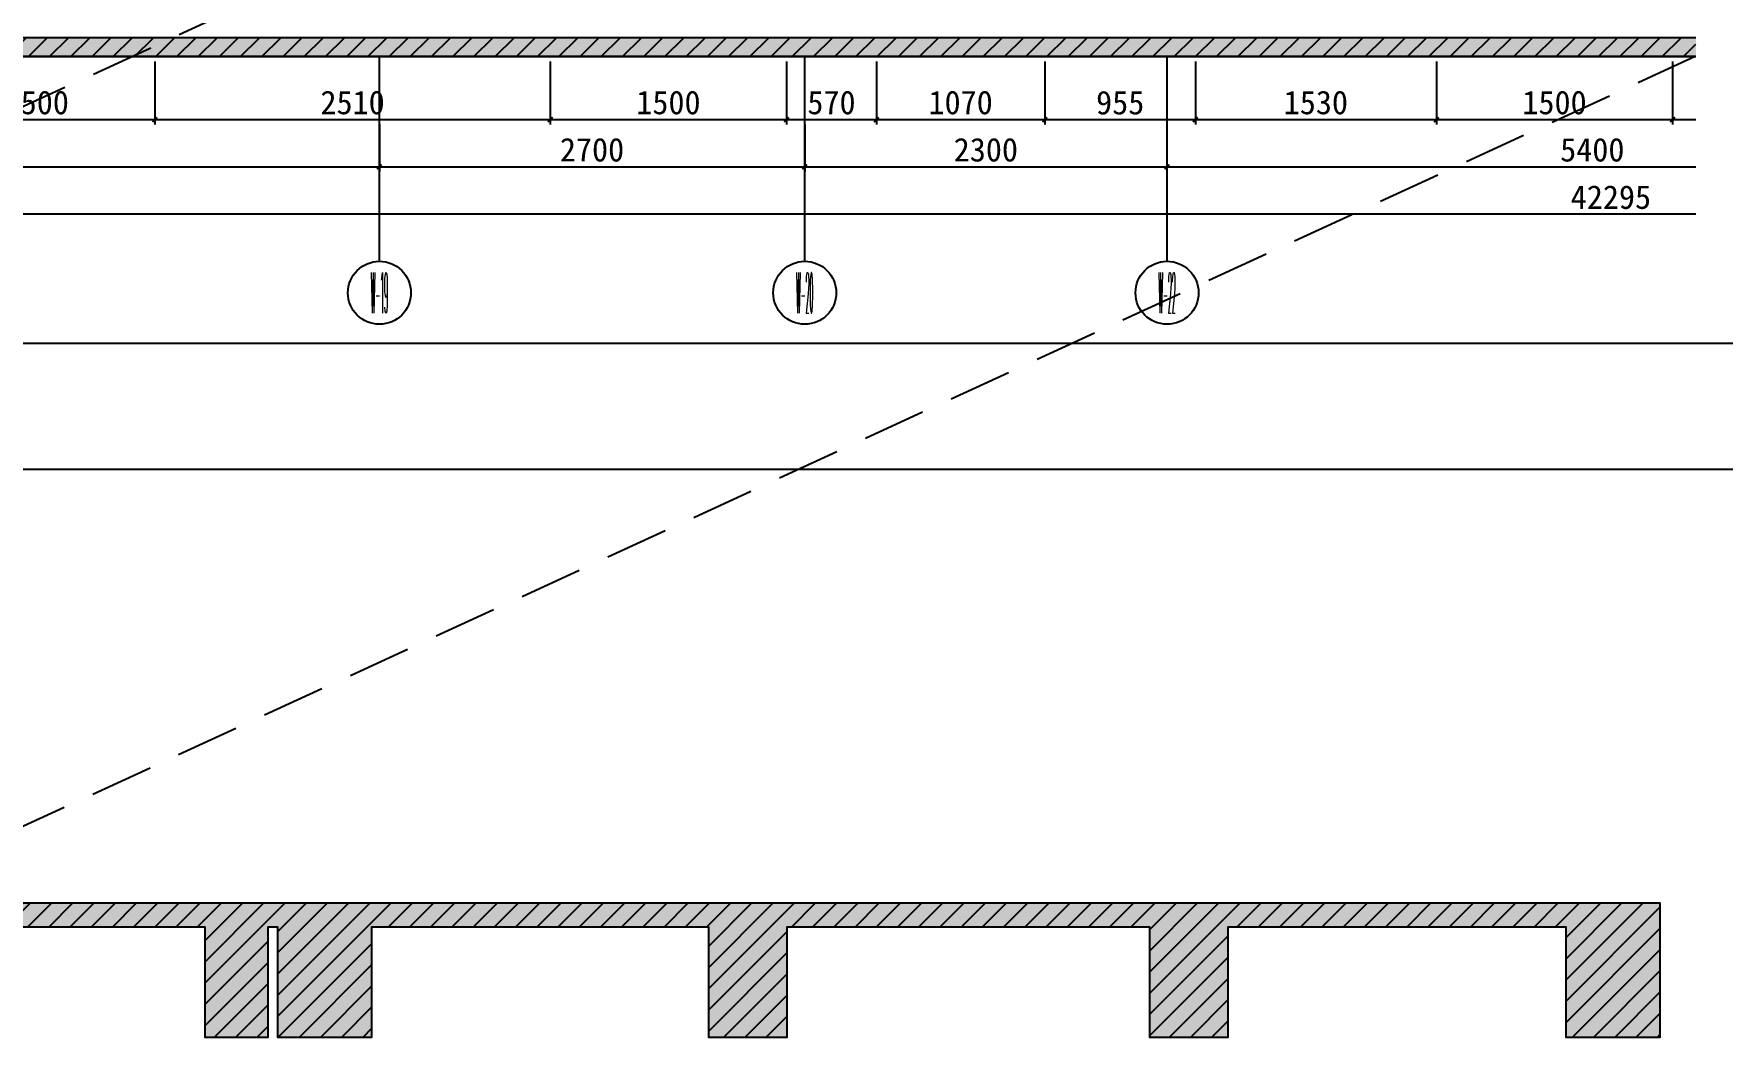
# Model space of a CAD drawing. Header units: millimetres. Extents: x 110215 to 630040, y -488650 to 141897.
# Drawn here: x 205620 to 216339, y 128108 to 134608 of the extents above; entities that cross this region are included whole.
import ezdxf
from ezdxf.enums import TextEntityAlignment as Align
from ezdxf.xclip import XClip

# ---------------------------------------------------------------- set-up
doc = ezdxf.new("R2010")
doc.units = ezdxf.units.MM
doc.header["$LTSCALE"] = 1000
doc.header["$XCLIPFRAME"] = 0
doc.linetypes.add('_DASH', pattern=[0.6, 0.4, -0.2])
doc.layers.get('Defpoints').update_dxf_attribs({"color": 2})
doc.layers.add('0-118标注', color=2, linetype='Continuous')
doc.layers.add('0-140c立面材料填充', color=250, linetype='Continuous')
doc.styles.add('_TCH_AXIS', font='COMPLEX', dxfattribs={"bigfont": 'GBCBIG'})
doc.styles.add('COMPLEX', font='COMPLEX')
doc.styles.add('黑体', font='simhei.ttf')
doc.dimstyles.new('50', dxfattribs={"dimscale": 50, "dimtxt": 3, "dimasz": 0.6, "dimexe": 0.6, "dimexo": 0.6, "dimtad": 1, "dimdec": 0, "dimdsep": 46, "dimtxsty": '黑体', "dimblk1": 'ARCHTICK', "dimblk2": 'ARCHTICK', "dimsah": 1, "dimcen": 0, "dimdle": 1, "dimclrd": 251, "dimclre": 251, "dimclrt": 2, "dimadec": 0, "dimazin": 0, "dimtfac": 1, "dimtdec": 0, "dimtix": 1, "dimtmove": 2, "dimatfit": 3, "dimldrblk": 'DOT', "dimfxl": 0, "dimtolj": 1, "dimtzin": 0, "dimarcsym": 0})

# ---------------------------------------------------------------- blocks, each defined once
blk = doc.blocks.new('_ArchTick')
at = {"color": 0, "linetype": 'ByBlock', "const_width": 0.4}
blk.add_lwpolyline([(-0.5, -0.5), (0.5, 0.5)], dxfattribs=at)
blk = doc.blocks.new('*D650')
at = {"color": 251, "lineweight": -2, "transparency": 16777216}
for p, q in [((201559, 104840), (201559, 104440)), ((203059, 104840), (203059, 104440)), ((201509, 104470), (203109, 104470))]:
    blk.add_line(p, q, dxfattribs=at)
at = {"layer": 'Defpoints', "color": 0, "transparency": 16777216}
for p in [(201559, 104870), (203059, 104870), (203059, 104470)]:
    blk.add_point(p, dxfattribs=at)
at = {"color": 251, "lineweight": -2, "transparency": 16777216, "xscale": 30, "yscale": 30, "zscale": 30, "rotation": 180}
blk.add_blockref('_ArchTick', (201559, 104470), dxfattribs=at)
at = {"color": 251, "lineweight": -2, "transparency": 16777216, "xscale": 30, "yscale": 30, "zscale": 30}
blk.add_blockref('_ArchTick', (203059, 104470), dxfattribs=at)
at = {"color": 2, "transparency": 16777216, "insert": (202309, 104578), "char_height": 150, "attachment_point": 5, "style": '黑体'}
blk.add_mtext('\\A1;1500', dxfattribs=at)
blk = doc.blocks.new('_DOT')
at = {"color": 0, "linetype": 'ByBlock'}
blk.add_line((-0.5, 0), (-1, 0), dxfattribs=at)
at = {"color": 0, "linetype": 'ByBlock', "const_width": 0.5}
blk.add_lwpolyline([(-0.25, 0, 1), (0.25, 0, 1)], format="xyb", close=True, dxfattribs=at)
blk = doc.blocks.new('*D653')
at = {"color": 251, "lineweight": -2, "transparency": 16777216}
for p, q in [((203059, 104840), (203059, 104440)), ((205569, 104840), (205569, 104440)), ((203009, 104470), (205619, 104470))]:
    blk.add_line(p, q, dxfattribs=at)
at = {"layer": 'Defpoints', "color": 0, "transparency": 16777216}
for p in [(203059, 104870), (205569, 104870), (205569, 104470)]:
    blk.add_point(p, dxfattribs=at)
at = {"color": 251, "lineweight": -2, "transparency": 16777216, "xscale": 30, "yscale": 30, "zscale": 30, "rotation": 180}
blk.add_blockref('_ArchTick', (203059, 104470), dxfattribs=at)
at = {"color": 251, "lineweight": -2, "transparency": 16777216, "xscale": 30, "yscale": 30, "zscale": 30}
blk.add_blockref('_ArchTick', (205569, 104470), dxfattribs=at)
at = {"color": 2, "transparency": 16777216, "insert": (204314, 104578), "char_height": 150, "attachment_point": 5, "style": '黑体'}
blk.add_mtext('\\A1;2510', dxfattribs=at)
blk = doc.blocks.new('*D654')
at = {"color": 251, "lineweight": -2, "transparency": 16777216}
for p, q in [((205569, 104840), (205569, 104440)), ((207069, 104840), (207069, 104440)), ((205519, 104470), (207119, 104470))]:
    blk.add_line(p, q, dxfattribs=at)
at = {"layer": 'Defpoints', "color": 0, "transparency": 16777216}
for p in [(205569, 104870), (207069, 104870), (207069, 104470)]:
    blk.add_point(p, dxfattribs=at)
at = {"color": 251, "lineweight": -2, "transparency": 16777216, "xscale": 30, "yscale": 30, "zscale": 30, "rotation": 180}
blk.add_blockref('_ArchTick', (205569, 104470), dxfattribs=at)
at = {"color": 251, "lineweight": -2, "transparency": 16777216, "xscale": 30, "yscale": 30, "zscale": 30}
blk.add_blockref('_ArchTick', (207069, 104470), dxfattribs=at)
at = {"color": 2, "transparency": 16777216, "insert": (206319, 104578), "char_height": 150, "attachment_point": 5, "style": '黑体'}
blk.add_mtext('\\A1;1500', dxfattribs=at)
blk = doc.blocks.new('*D655')
at = {"color": 251, "lineweight": -2, "transparency": 16777216}
for p, q in [((207069, 104840), (207069, 104440)), ((207639, 104840), (207639, 104440)), ((207019, 104470), (207689, 104470))]:
    blk.add_line(p, q, dxfattribs=at)
at = {"layer": 'Defpoints', "color": 0, "transparency": 16777216}
for p in [(207069, 104870), (207639, 104870), (207639, 104470)]:
    blk.add_point(p, dxfattribs=at)
at = {"color": 251, "lineweight": -2, "transparency": 16777216, "xscale": 30, "yscale": 30, "zscale": 30, "rotation": 180}
blk.add_blockref('_ArchTick', (207069, 104470), dxfattribs=at)
at = {"color": 251, "lineweight": -2, "transparency": 16777216, "xscale": 30, "yscale": 30, "zscale": 30}
blk.add_blockref('_ArchTick', (207639, 104470), dxfattribs=at)
at = {"color": 2, "transparency": 16777216, "insert": (207354, 104578), "char_height": 150, "attachment_point": 5, "style": '黑体'}
blk.add_mtext('\\A1;570', dxfattribs=at)
blk = doc.blocks.new('*D656')
at = {"color": 251, "lineweight": -2, "transparency": 16777216}
for p, q in [((207639, 104840), (207639, 104440)), ((208709, 104840), (208709, 104440)), ((207589, 104470), (208759, 104470))]:
    blk.add_line(p, q, dxfattribs=at)
at = {"layer": 'Defpoints', "color": 0, "transparency": 16777216}
for p in [(207639, 104870), (208709, 104870), (208709, 104470)]:
    blk.add_point(p, dxfattribs=at)
at = {"color": 251, "lineweight": -2, "transparency": 16777216, "xscale": 30, "yscale": 30, "zscale": 30, "rotation": 180}
blk.add_blockref('_ArchTick', (207639, 104470), dxfattribs=at)
at = {"color": 251, "lineweight": -2, "transparency": 16777216, "xscale": 30, "yscale": 30, "zscale": 30}
blk.add_blockref('_ArchTick', (208709, 104470), dxfattribs=at)
at = {"color": 2, "transparency": 16777216, "insert": (208174, 104578), "char_height": 150, "attachment_point": 5, "style": '黑体'}
blk.add_mtext('\\A1;1070', dxfattribs=at)
blk = doc.blocks.new('*D657')
at = {"color": 251, "lineweight": -2, "transparency": 16777216}
for p, q in [((208709, 104840), (208709, 104440)), ((209664, 104840), (209664, 104440)), ((208659, 104470), (209714, 104470))]:
    blk.add_line(p, q, dxfattribs=at)
at = {"layer": 'Defpoints', "color": 0, "transparency": 16777216}
for p in [(208709, 104870), (209664, 104870), (209664, 104470)]:
    blk.add_point(p, dxfattribs=at)
at = {"color": 251, "lineweight": -2, "transparency": 16777216, "xscale": 30, "yscale": 30, "zscale": 30, "rotation": 180}
blk.add_blockref('_ArchTick', (208709, 104470), dxfattribs=at)
at = {"color": 251, "lineweight": -2, "transparency": 16777216, "xscale": 30, "yscale": 30, "zscale": 30}
blk.add_blockref('_ArchTick', (209664, 104470), dxfattribs=at)
at = {"color": 2, "transparency": 16777216, "insert": (209187, 104577), "char_height": 150, "attachment_point": 5, "style": '黑体'}
blk.add_mtext('\\A1;955', dxfattribs=at)
blk = doc.blocks.new('*D658')
at = {"color": 251, "lineweight": -2, "transparency": 16777216}
for p, q in [((209664, 104840), (209664, 104440)), ((211194, 104840), (211194, 104440)), ((209614, 104470), (211244, 104470))]:
    blk.add_line(p, q, dxfattribs=at)
at = {"layer": 'Defpoints', "color": 0, "transparency": 16777216}
for p in [(209664, 104870), (211194, 104870), (211194, 104470)]:
    blk.add_point(p, dxfattribs=at)
at = {"color": 251, "lineweight": -2, "transparency": 16777216, "xscale": 30, "yscale": 30, "zscale": 30, "rotation": 180}
blk.add_blockref('_ArchTick', (209664, 104470), dxfattribs=at)
at = {"color": 251, "lineweight": -2, "transparency": 16777216, "xscale": 30, "yscale": 30, "zscale": 30}
blk.add_blockref('_ArchTick', (211194, 104470), dxfattribs=at)
at = {"color": 2, "transparency": 16777216, "insert": (210429, 104578), "char_height": 150, "attachment_point": 5, "style": '黑体'}
blk.add_mtext('\\A1;1530', dxfattribs=at)
blk = doc.blocks.new('*D659')
at = {"color": 251, "lineweight": -2, "transparency": 16777216}
for p, q in [((211194, 104840), (211194, 104440)), ((212694, 104840), (212694, 104440)), ((211144, 104470), (212744, 104470))]:
    blk.add_line(p, q, dxfattribs=at)
at = {"layer": 'Defpoints', "color": 0, "transparency": 16777216}
for p in [(211194, 104870), (212694, 104870), (212694, 104470)]:
    blk.add_point(p, dxfattribs=at)
at = {"color": 251, "lineweight": -2, "transparency": 16777216, "xscale": 30, "yscale": 30, "zscale": 30, "rotation": 180}
blk.add_blockref('_ArchTick', (211194, 104470), dxfattribs=at)
at = {"color": 251, "lineweight": -2, "transparency": 16777216, "xscale": 30, "yscale": 30, "zscale": 30}
blk.add_blockref('_ArchTick', (212694, 104470), dxfattribs=at)
at = {"color": 2, "transparency": 16777216, "insert": (211944, 104578), "char_height": 150, "attachment_point": 5, "style": '黑体'}
blk.add_mtext('\\A1;1500', dxfattribs=at)
blk = doc.blocks.new('*D660')
at = {"color": 251, "lineweight": -2, "transparency": 16777216}
for p, q in [((212694, 104840), (212694, 104440)), ((217794, 104840), (217794, 104440)), ((212644, 104470), (217844, 104470))]:
    blk.add_line(p, q, dxfattribs=at)
at = {"layer": 'Defpoints', "color": 0, "transparency": 16777216}
for p in [(212694, 104870), (217794, 104870), (217794, 104470)]:
    blk.add_point(p, dxfattribs=at)
at = {"color": 251, "lineweight": -2, "transparency": 16777216, "xscale": 30, "yscale": 30, "zscale": 30, "rotation": 180}
blk.add_blockref('_ArchTick', (212694, 104470), dxfattribs=at)
at = {"color": 251, "lineweight": -2, "transparency": 16777216, "xscale": 30, "yscale": 30, "zscale": 30}
blk.add_blockref('_ArchTick', (217794, 104470), dxfattribs=at)
at = {"color": 2, "transparency": 16777216, "insert": (215244, 104578), "char_height": 150, "attachment_point": 5, "style": '黑体'}
blk.add_mtext('\\A1;5100', dxfattribs=at)
blk = doc.blocks.new('*D673')
at = {"color": 251, "lineweight": -2, "transparency": 16777216}
for p, q in [((199184, 104440), (199184, 104140)), ((204484, 104440), (204484, 104140)), ((199134, 104170), (204534, 104170))]:
    blk.add_line(p, q, dxfattribs=at)
at = {"layer": 'Defpoints', "color": 0, "transparency": 16777216}
for p in [(199184, 104470), (204484, 104470), (204484, 104170)]:
    blk.add_point(p, dxfattribs=at)
at = {"color": 251, "lineweight": -2, "transparency": 16777216, "xscale": 30, "yscale": 30, "zscale": 30, "rotation": 180}
blk.add_blockref('_ArchTick', (199184, 104170), dxfattribs=at)
at = {"color": 251, "lineweight": -2, "transparency": 16777216, "xscale": 30, "yscale": 30, "zscale": 30}
blk.add_blockref('_ArchTick', (204484, 104170), dxfattribs=at)
at = {"color": 2, "transparency": 16777216, "insert": (201834, 104278), "char_height": 150, "attachment_point": 5, "style": '黑体'}
blk.add_mtext('\\A1;5300', dxfattribs=at)
blk = doc.blocks.new('*D674')
at = {"color": 251, "lineweight": -2, "transparency": 16777216}
for p, q in [((204484, 104440), (204484, 104140)), ((207184, 104440), (207184, 104140)), ((204434, 104170), (207234, 104170))]:
    blk.add_line(p, q, dxfattribs=at)
at = {"layer": 'Defpoints', "color": 0, "transparency": 16777216}
for p in [(204484, 104470), (207184, 104470), (207184, 104170)]:
    blk.add_point(p, dxfattribs=at)
at = {"color": 251, "lineweight": -2, "transparency": 16777216, "xscale": 30, "yscale": 30, "zscale": 30, "rotation": 180}
blk.add_blockref('_ArchTick', (204484, 104170), dxfattribs=at)
at = {"color": 251, "lineweight": -2, "transparency": 16777216, "xscale": 30, "yscale": 30, "zscale": 30}
blk.add_blockref('_ArchTick', (207184, 104170), dxfattribs=at)
at = {"color": 2, "transparency": 16777216, "insert": (205834, 104278), "char_height": 150, "attachment_point": 5, "style": '黑体'}
blk.add_mtext('\\A1;2700', dxfattribs=at)
blk = doc.blocks.new('*D675')
at = {"color": 251, "lineweight": -2, "transparency": 16777216}
for p, q in [((207184, 104440), (207184, 104140)), ((209484, 104440), (209484, 104140)), ((207134, 104170), (209534, 104170))]:
    blk.add_line(p, q, dxfattribs=at)
at = {"layer": 'Defpoints', "color": 0, "transparency": 16777216}
for p in [(207184, 104470), (209484, 104470), (209484, 104170)]:
    blk.add_point(p, dxfattribs=at)
at = {"color": 251, "lineweight": -2, "transparency": 16777216, "xscale": 30, "yscale": 30, "zscale": 30, "rotation": 180}
blk.add_blockref('_ArchTick', (207184, 104170), dxfattribs=at)
at = {"color": 251, "lineweight": -2, "transparency": 16777216, "xscale": 30, "yscale": 30, "zscale": 30}
blk.add_blockref('_ArchTick', (209484, 104170), dxfattribs=at)
at = {"color": 2, "transparency": 16777216, "insert": (208334, 104278), "char_height": 150, "attachment_point": 5, "style": '黑体'}
blk.add_mtext('\\A1;2300', dxfattribs=at)
blk = doc.blocks.new('*D676')
at = {"color": 251, "lineweight": -2, "transparency": 16777216}
for p, q in [((209484, 104440), (209484, 104140)), ((214884, 104440), (214884, 104140)), ((209434, 104170), (214934, 104170))]:
    blk.add_line(p, q, dxfattribs=at)
at = {"layer": 'Defpoints', "color": 0, "transparency": 16777216}
for p in [(209484, 104470), (214884, 104470), (214884, 104170)]:
    blk.add_point(p, dxfattribs=at)
at = {"color": 251, "lineweight": -2, "transparency": 16777216, "xscale": 30, "yscale": 30, "zscale": 30, "rotation": 180}
blk.add_blockref('_ArchTick', (209484, 104170), dxfattribs=at)
at = {"color": 251, "lineweight": -2, "transparency": 16777216, "xscale": 30, "yscale": 30, "zscale": 30}
blk.add_blockref('_ArchTick', (214884, 104170), dxfattribs=at)
at = {"color": 2, "transparency": 16777216, "insert": (212184, 104278), "char_height": 150, "attachment_point": 5, "style": '黑体'}
blk.add_mtext('\\A1;5400', dxfattribs=at)
blk = doc.blocks.new('*D684')
at = {"color": 251, "lineweight": -2, "transparency": 16777216}
for p, q in [((191154, 104140), (191154, 103840)), ((233449, 104140), (233449, 103840)), ((233499, 103870), (191104, 103870))]:
    blk.add_line(p, q, dxfattribs=at)
at = {"layer": 'Defpoints', "color": 0, "transparency": 16777216}
for p in [(191154, 104170), (233449, 104170), (191154, 103870)]:
    blk.add_point(p, dxfattribs=at)
at = {"color": 251, "lineweight": -2, "transparency": 16777216, "xscale": 30, "yscale": 30, "zscale": 30, "rotation": 180}
blk.add_blockref('_ArchTick', (191154, 103870), dxfattribs=at)
at = {"color": 251, "lineweight": -2, "transparency": 16777216, "xscale": 30, "yscale": 30, "zscale": 30}
blk.add_blockref('_ArchTick', (233449, 103870), dxfattribs=at)
at = {"color": 2, "transparency": 16777216, "insert": (212302, 103977), "char_height": 150, "attachment_point": 5, "style": '黑体'}
blk.add_mtext('\\A1;42295', dxfattribs=at)
blk = doc.blocks.new('_AXISO')
blk.add_circle((0, 0), 0.5)
at = {"style": 'COMPLEX', "width": 1.041667}
blk.add_attdef('A', text='', height=0.56, dxfattribs=at).set_placement((-0.25, -0.28), (0.25, -0.28), align=Align.FIT)
blk = doc.blocks.new('dsafsaefw')
h = blk.add_hatch()
h.set_pattern_fill('ANSI31', color=250, scale=30)
h.paths.add_polyline_path([(383755, 129508.1), (383755, 129358.1), (381466.7, 129358.1), (381466.7, 128658.1), (380853.2, 128658.1), (380853.2, 129358.1), (378799.7, 129358.1), (378799.7, 128658.1), (378184.6, 128658.1), (378184.6, 129358.1), (375510.5, 129358.1), (375510.5, 128658.1), (375010.5, 128658.1), (375010.5, 129358.1), (373060.5, 129358.1), (373060.5, 128658.1), (372460.5, 128658.1), (372460.5, 129358.1), (370711.3, 129358.1), (370711.3, 128658.1), (370211.3, 128658.1), (370211.3, 129358.1), (368460.8, 129358.1), (368460.8, 128658.1), (367860.8, 128658.1), (367860.8, 129358.1), (365710.7, 129358.1), (365710.7, 128658.1), (365110.7, 128658.1), (365110.7, 129358.1), (362810.7, 129358.1), (362810.7, 128658.1), (362210.7, 128658.1), (362210.7, 129358.1), (360060.5, 129358.1), (360060.5, 128658.1), (359460.5, 128658.1), (359460.5, 129358.1), (357209.5, 129358.1), (357209.5, 128658.1), (356709.5, 128658.1), (356709.5, 129358.1), (354409.5, 129358.1), (354409.5, 128658.1), (353909.5, 128658.1), (353909.5, 129358.1), (351634.6, 129358.1), (351634.6, 128658.1), (351034.6, 128658.1), (351034.6, 129358.1), (348810.5, 129358.1), (348810.5, 128658.1), (348310.5, 128658.1), (348310.5, 129358.1), (346010.5, 129358.1), (346010.5, 128658.1), (345510.5, 128658.1), (345510.5, 129358.1), (343731.9, 129358.1), (343731.9, 128658.1), (343132.2, 128658.1), (343132.2, 129508.1)])
h.paths.add_polyline_path([(343132.2, 125058.1), (383755, 125058.1), (383755, 124938.1), (343132.2, 124938.1)])
at = {"layer": '0-140c立面材料填充'}
h = blk.add_hatch(dxfattribs=at)
h.set_pattern_fill('AR-CONC', color=256)
h.paths.add_polyline_path([(383755, 129508.1), (383755, 129358.1), (381466.7, 129358.1), (381466.7, 128658.1), (380853.2, 128658.1), (380853.2, 129358.1), (378799.7, 129358.1), (378799.7, 128658.1), (378184.6, 128658.1), (378184.6, 129358.1), (375510.5, 129358.1), (375510.5, 128658.1), (375010.5, 128658.1), (375010.5, 129358.1), (373060.5, 129358.1), (373060.5, 128658.1), (372460.5, 128658.1), (372460.5, 129358.1), (370711.3, 129358.1), (370711.3, 128658.1), (370211.3, 128658.1), (370211.3, 129358.1), (368460.8, 129358.1), (368460.8, 128658.1), (367860.8, 128658.1), (367860.8, 129358.1), (365710.7, 129358.1), (365710.7, 128658.1), (365110.7, 128658.1), (365110.7, 129358.1), (362810.7, 129358.1), (362810.7, 128658.1), (362210.7, 128658.1), (362210.7, 129358.1), (360060.5, 129358.1), (360060.5, 128658.1), (359460.5, 128658.1), (359460.5, 129358.1), (357209.5, 129358.1), (357209.5, 128658.1), (356709.5, 128658.1), (356709.5, 129358.1), (354409.5, 129358.1), (354409.5, 128658.1), (353909.5, 128658.1), (353909.5, 129358.1), (351634.6, 129358.1), (351634.6, 128658.1), (351034.6, 128658.1), (351034.6, 129358.1), (348810.5, 129358.1), (348810.5, 128658.1), (348310.5, 128658.1), (348310.5, 129358.1), (346010.5, 129358.1), (346010.5, 128658.1), (345510.5, 128658.1), (345510.5, 129358.1), (343731.9, 129358.1), (343731.9, 128658.1), (343132.2, 128658.1), (343132.2, 129508.1)])
blk.add_lwpolyline([(351634.6, 128658.1), (351034.6, 128658.1), (351034.6, 129358.1), (348810.5, 129358.1), (348810.5, 128658.1), (348310.5, 128658.1), (348310.5, 129358.1), (346010.5, 129358.1), (346010.5, 128658.1), (345510.5, 128658.1), (345510.5, 129358.1), (343731.9, 129358.1), (343731.9, 128658.1), (343132.2, 128658.1), (343132.2, 129508.1), (383755, 129508.1)])
blk = doc.blocks.new('DFSSDFSFS')
h = blk.add_hatch()
h.set_pattern_fill('ANSI31', color=250, scale=30)
h.paths.add_polyline_path([(204983.9, 108590.5), (204983.9, 109290.5), (208485.4, 109290.5), (208485.4, 108590.5), (209085.8, 108590.5), (209085.8, 109290.5), (210938.6, 109290.5), (210938.6, 108590.5), (211541.4, 108590.5), (211541.4, 109290.5), (214435.6, 109290.5), (214435.6, 108590.5), (215035.6, 108590.5), (215035.6, 109290.5), (217835.3, 109290.5), (217835.3, 108590.5), (218335.3, 108590.5), (218335.3, 109290.5), (220685.2, 109290.5), (220685.2, 108590.5), (221285.2, 108590.5), (221285.2, 109290.5), (224209, 109290.5), (224209, 108590.5), (224610.9, 108590.5), (224610.9, 109290.5), (224670.5, 109290.5), (224670.5, 108590.5), (225270.5, 108590.5), (225270.5, 109290.5), (227405.9, 109290.5), (227405.9, 108590.5), (227905.9, 108590.5), (227905.9, 109290.5), (230205.9, 109290.5), (230205.9, 108590.5), (230705.9, 108590.5), (230705.9, 109290.5), (232848.6, 109290.5), (232848.6, 108590.5), (233449.1, 108590.5), (233449.1, 109440.5), (191154.1, 109440.5), (191154.1, 109290.5), (193143.1, 109290.5), (193143.1, 108590.5), (193764.9, 108590.5), (193764.9, 109290.5), (196277.3, 109290.5), (196277.3, 108590.5), (196888.2, 108590.5), (196888.2, 109290.5), (199935.7, 109290.5), (199935.7, 108590.5), (200535.7, 108590.5), (200535.7, 109290.5), (204383.9, 109290.5), (204383.9, 108590.5)])
h = blk.add_hatch()
h.set_pattern_fill('ANSI31', color=250, scale=30)
h.paths.add_polyline_path([(233449.1, 104870.5), (233449.1, 104990.5), (191154.1, 104990.5), (191154.1, 104870.5)])
at = {"layer": '0-140c立面材料填充'}
h = blk.add_hatch(dxfattribs=at)
h.set_pattern_fill('AR-CONC', color=256)
h.paths.add_polyline_path([(224670.5, 108590.5), (225270.5, 108590.5), (225270.5, 109290.5), (227405.9, 109290.5), (227405.9, 108590.5), (227905.9, 108590.5), (227905.9, 109290.5), (230205.9, 109290.5), (230205.9, 108590.5), (230705.9, 108590.5), (230705.9, 109290.5), (232848.6, 109290.5), (232848.6, 108590.5), (233449.1, 108590.5), (233449.1, 109440.5), (191154.1, 109440.5), (191154.1, 109290.5), (193143.1, 109290.5), (193143.1, 108590.5), (193764.9, 108590.5), (193764.9, 109290.5), (196277.3, 109290.5), (196277.3, 108590.5), (196888.2, 108590.5), (196888.2, 109290.5), (199935.7, 109290.5), (199935.7, 108590.5), (200535.7, 108590.5), (200535.7, 109290.5), (204383.9, 109290.5), (204383.9, 108590.5), (204983.9, 108590.5), (204983.9, 109290.5), (208485.4, 109290.5), (208485.4, 108590.5), (209085.8, 108590.5), (209085.8, 109290.5), (210938.6, 109290.5), (210938.6, 108590.5), (211541.4, 108590.5), (211541.4, 109290.5), (214435.6, 109290.5), (214435.6, 108590.5), (215035.6, 108590.5), (215035.6, 109290.5), (217835.3, 109290.5), (217835.3, 108590.5), (218335.3, 108590.5), (218335.3, 109290.5), (220685.2, 109290.5), (220685.2, 108590.5), (221285.2, 108590.5), (221285.2, 109290.5), (224209, 109290.5), (224209, 108590.5), (224610.9, 108590.5), (224610.9, 109290.5), (224670.5, 109290.5)])
h = blk.add_hatch(dxfattribs=at)
h.set_pattern_fill('AR-CONC', color=256)
h.paths.add_polyline_path([(233449.1, 104870.5), (233449.1, 104990.5), (191154.1, 104990.5), (191154.1, 104870.5)])
for p, q in [((233449.1, 104990.5), (191154.1, 104990.5)), ((233449.1, 104870.5), (191154.1, 104870.5))]:
    blk.add_line(p, q)
blk.add_lwpolyline([(221285.2, 109290.5), (224209, 109290.5), (224209, 108590.5), (224610.9, 108590.5), (224610.9, 109290.5), (224670.5, 109290.5), (224670.5, 108590.5), (225270.5, 108590.5), (225270.5, 109290.5), (227405.9, 109290.5), (227405.9, 108590.5), (227905.9, 108590.5), (227905.9, 109290.5), (230205.9, 109290.5), (230205.9, 108590.5), (230705.9, 108590.5), (230705.9, 109290.5), (232848.6, 109290.5), (232848.6, 108590.5), (233449.1, 108590.5), (233449.1, 109440.5), (191154.1, 109440.5)])
blk.add_lwpolyline([(233449.1, 104990.5), (191154.1, 104990.5), (191154.1, 104870.5), (233449.1, 104870.5)], close=True)
at = {"layer": '0-118标注'}
for p, q in [((204484.2, 103570.5, 13.8), (204484.2, 104870.5)), ((207184.2, 103570.5, 13.8), (207184.2, 104870.5)), ((209484.2, 103570.5, 13.8), (209484.2, 104870.5))]:
    blk.add_line(p, q, dxfattribs=at)
ref = blk.add_blockref('_AXISO', (204484.2, 103370.5, 13.8), dxfattribs=dict(at, xscale=400, yscale=400, zscale=400))
ref.add_attrib('A', 'W-19', dxfattribs={"layer": '0', "height": 257.36, "style": '_TCH_AXIS', "width": 0.113924}).set_placement((204429, 103241.8, 13.8), (204539.3, 103241.8, 13.8), align=Align.FIT)
ref = blk.add_blockref('_AXISO', (207184.2, 103370.5, 13.8), dxfattribs=dict(at, xscale=400, yscale=400, zscale=400))
ref.add_attrib('A', 'W-20', dxfattribs={"layer": '0', "height": 257.36, "style": '_TCH_AXIS', "width": 0.107143}).set_placement((207129, 103241.8, 13.8), (207239.3, 103241.8, 13.8), align=Align.FIT)
ref = blk.add_blockref('_AXISO', (209484.2, 103370.5, 13.8), dxfattribs=dict(at, xscale=400, yscale=400, zscale=400))
ref.add_attrib('A', 'W-22', dxfattribs={"layer": '0', "height": 257.36, "style": '_TCH_AXIS', "width": 0.107143}).set_placement((209429, 103241.8, 13.8), (209539.3, 103241.8, 13.8), align=Align.FIT)
for base, p1, p2, picture, middle in [((203059.1, 104470.5), (201559.1, 104870.5), (203059.1, 104870.5), '*D650', (202309.1, 104577.6)), ((205569.1, 104470.5), (203059.1, 104870.5), (205569.1, 104870.5), '*D653', (204314.1, 104577.6)), ((207069.1, 104470.5), (205569.1, 104870.5), (207069.1, 104870.5), '*D654', (206319.1, 104577.6)), ((207639.1, 104470.5), (207069.1, 104870.5), (207639.1, 104870.5), '*D655', (207354.1, 104577.6)), ((208709.1, 104470.5), (207639.1, 104870.5), (208709.1, 104870.5), '*D656', (208174.1, 104577.6)), ((209664.1, 104470.5), (208709.1, 104870.5), (209664.1, 104870.5), '*D657', (209186.6, 104576.7)), ((211194.1, 104470.5), (209664.1, 104870.5), (211194.1, 104870.5), '*D658', (210429.1, 104577.6)), ((212694.1, 104470.5), (211194.1, 104870.5), (212694.1, 104870.5), '*D659', (211944.1, 104577.6)), ((217794.1, 104470.5), (212694.1, 104870.5), (217794.1, 104870.5), '*D660', (215244.1, 104577.6)), ((204484.2, 104170.5), (199184.2, 104470.5), (204484.2, 104470.5), '*D673', (201834.2, 104277.6)), ((207184.2, 104170.5), (204484.2, 104470.5), (207184.2, 104470.5), '*D674', (205834.2, 104277.6)), ((209484.2, 104170.5), (207184.2, 104470.5), (209484.2, 104470.5), '*D675', (208334.2, 104277.6)), ((214884.2, 104170.5), (209484.2, 104470.5), (214884.2, 104470.5), '*D676', (212184.2, 104277.6)), ((191154.1, 103870.5), (233449.1, 104170.5), (191154.1, 104170.5), '*D684', (212301.6, 103976.7))]:
    dim = blk.add_linear_dim(base=base, p1=p1, p2=p2, dimstyle='50', override={"dimfxl": 10, "dimarcsym": 1})
    dim.commit()
    dim.dimension.update_dxf_attribs({"geometry": picture, "text_midpoint": middle})

msp = doc.modelspace()

# ---------------------------------------------------------------- linework, layer by layer
at = {"color": 251, "linetype": '_DASH'}
for p, q in [((216173.3, 139032.7), (194563.9, 129086.1)), ((216168.2, 134462.7), (194572.1, 124516.1))]:
    msp.add_line(p, q, dxfattribs=at)
for p, q in [((217564, 132641.2), (192018.6, 132641.2)), ((217564, 131841.2), (192018.6, 131841.2))]:
    msp.add_line(p, q)

# ---------------------------------------------------------------- block references
ref = msp.add_blockref('DFSSDFSFS', (3330.5, 29592.2))
XClip(ref).set_block_clipping_path([(188676.3809482968, 103048.9699246888), (212842.2398847945, 112304.5413532602)])
ref = msp.add_blockref('DFSSDFSFS', (-17503, 19645.6))
XClip(ref).set_block_clipping_path([(212070.7011709166, 102517.9309055315), (234162.2563131692, 111773.502334103)])
ref = msp.add_blockref('dsafsaefw', (-129300.7, -422.1))
XClip(ref).set_block_clipping_path([(363253.8218170909, 123007.6968364543), (384583.5529106562, 132263.2682650257)])

doc.saveas('drawing.dxf')
